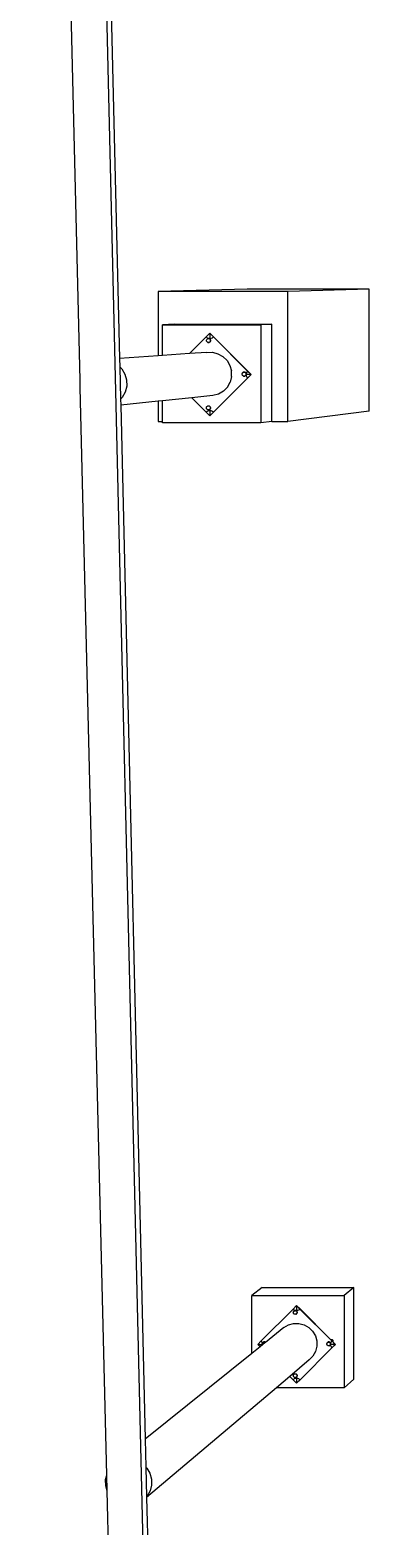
# Model space of a CAD drawing. Header units: inches. Extents: x -1152 to 1243, y -567 to 664.
# Drawn here: x -349.8 to -275.3, y -280.5 to 48.5 of the extents above; entities that cross this region are included whole.
import ezdxf

# ---------------------------------------------------------------- set-up
doc = ezdxf.new("R2010")
doc.units = ezdxf.units.IN
doc.header["$MEASUREMENT"] = 0

msp = doc.modelspace()

# ---------------------------------------------------------------- linework, layer by layer
for p, q in [((-318.2234, -566.54973), (-344.30649, 529.8555)), ((-338.81336, -28.5092), (-349.8408, 424.37246)), ((-335.78724, 214.4493), (-330.13869, -23.78069)), ((-302.1109, -8.49912), (-321.67065, -9.04938)), ((-293.12015, -9.04938), (-321.67065, -9.04938)), ((-321.67065, -9.04938), (-321.67065, -23.17071)), ((-275.29646, -8.49912), (-302.1109, -8.49912)), ((-275.29646, -8.49912), (-293.12015, -9.04938)), ((-293.12015, -37.59988), (-293.12015, -9.04938)), ((-275.29646, -35.31356), (-275.29646, -8.49912)), ((-318.10184, -16.18701), (-320.69723, -16.31908)), ((-320.69723, -16.31908), (-299.10965, -16.31908)), ((-320.69723, -23.10059), (-320.69723, -16.31908)), ((-318.10184, -16.18701), (-296.68897, -16.18701)), ((-296.68897, -16.18701), (-299.10965, -16.31908)), ((-299.10965, -16.31908), (-299.10965, -37.90666)), ((-296.68897, -37.59988), (-296.68897, -16.18701)), ((-314.74778, -22.67204), (-311.0942, -19.01846)), ((-311.0942, -19.01846), (-310.29312, -18.21738)), ((-311.0942, -19.01846), (-310.85957, -19.1985)), ((-311.04449, -19.79767), (-311.02969, -19.68525)), ((-311.02969, -19.68525), (-310.98629, -19.58049)), ((-310.98629, -19.58049), (-310.98057, -19.57303)), ((-310.98057, -19.57303), (-310.91727, -19.49054)), ((-310.97508, -19.55978), (-310.98057, -19.57303)), ((-310.90362, -19.46665), (-310.97508, -19.55978)), ((-310.91727, -19.49054), (-310.82731, -19.42151)), ((-310.8105, -19.3952), (-310.90362, -19.46665)), ((-310.85957, -19.1985), (-310.58634, -19.31168)), ((-310.82731, -19.42151), (-310.72255, -19.37812)), ((-310.70206, -19.35028), (-310.8105, -19.3952)), ((-310.72255, -19.37812), (-310.61013, -19.36331)), ((-310.58569, -19.33496), (-310.70206, -19.35028)), ((-310.57485, -19.36112), (-310.61013, -19.36331)), ((-310.61013, -19.36331), (-310.60084, -19.36454)), ((-310.60084, -19.36454), (-310.57485, -19.36112)), ((-310.60084, -19.36454), (-310.49771, -19.37812)), ((-310.58634, -19.31168), (-310.29312, -19.35028)), ((-310.46932, -19.35028), (-310.58569, -19.33496)), ((-310.57485, -19.36112), (-310.46245, -19.37591)), ((-310.49771, -19.37812), (-310.39295, -19.42151)), ((-310.36087, -19.3952), (-310.46932, -19.35028)), ((-310.46245, -19.37591), (-310.3577, -19.4193)), ((-310.39295, -19.42151), (-310.30299, -19.49054)), ((-310.26775, -19.46665), (-310.36087, -19.3952)), ((-310.3577, -19.4193), (-310.26775, -19.48832)), ((-310.30299, -19.49054), (-310.23397, -19.58049)), ((-310.27604, -18.21638), (-310.29312, -18.21738)), ((-310.29312, -18.21738), (-309.49204, -19.01846)), ((-310.29312, -18.21738), (-310.29312, -19.34421)), ((-310.29312, -19.35028), (-309.9999, -19.31168)), ((-310.27604, -18.21638), (-309.475, -19.01742)), ((-310.1963, -19.55978), (-310.26775, -19.46665)), ((-310.26775, -19.48832), (-310.19873, -19.57827)), ((-310.18546, -19.57061), (-310.25692, -19.47749)), ((-310.23397, -19.58049), (-310.19057, -19.68525)), ((-310.19873, -19.57827), (-310.15534, -19.68302)), ((-310.15138, -19.66822), (-310.1963, -19.55978)), ((-310.19057, -19.68525), (-310.17577, -19.79767)), ((-310.14055, -19.67905), (-310.18546, -19.57061)), ((-310.15534, -19.68302), (-310.14055, -19.79542)), ((-310.13606, -19.78459), (-310.15138, -19.66822)), ((-310.12523, -19.79542), (-310.14055, -19.67905)), ((-309.9999, -19.31168), (-309.72667, -19.1985)), ((-309.72667, -19.1985), (-309.49204, -19.01846)), ((-309.475, -19.01742), (-309.49204, -19.01846)), ((-309.49204, -19.01846), (-302.00877, -26.50173)), ((-309.475, -19.01742), (-301.99215, -26.50027)), ((-314.74778, -22.67204), (-320.69723, -23.10059)), ((-310.97985, -22.40063), (-314.74778, -22.67204)), ((-311.02969, -19.91009), (-311.04449, -19.79767)), ((-310.98629, -20.01485), (-311.02969, -19.91009)), ((-310.91727, -20.10481), (-310.98629, -20.01485)), ((-310.97985, -22.40063), (-309.72486, -22.38503)), ((-310.82731, -20.17384), (-310.91727, -20.10481)), ((-310.72255, -20.21723), (-310.82731, -20.17384)), ((-310.61013, -20.23203), (-310.72255, -20.21723)), ((-310.72088, -20.21745), (-310.69123, -20.22973)), ((-310.69123, -20.22973), (-310.57485, -20.24505)), ((-310.58377, -20.22856), (-310.61013, -20.23203)), ((-310.57485, -20.22973), (-310.61013, -20.23203)), ((-310.49771, -20.21723), (-310.58377, -20.22856)), ((-310.57485, -20.22973), (-310.58377, -20.22856)), ((-310.46245, -20.21493), (-310.57485, -20.22973)), ((-310.57485, -20.22973), (-310.57485, -20.22739)), ((-310.57485, -20.24505), (-310.45848, -20.22973)), ((-310.57485, -20.23279), (-310.57485, -20.22973)), ((-310.57485, -20.24505), (-310.57485, -20.23279)), ((-310.39295, -20.17384), (-310.49771, -20.21723)), ((-310.36087, -20.17398), (-310.46245, -20.21493)), ((-310.45848, -20.22973), (-310.35004, -20.18481)), ((-310.30299, -20.10481), (-310.39295, -20.17384)), ((-310.26775, -20.10253), (-310.36087, -20.17398)), ((-310.35004, -20.18481), (-310.25692, -20.11336)), ((-310.2867, -20.08358), (-310.30299, -20.10481)), ((-310.23397, -20.01485), (-310.2867, -20.08358)), ((-310.2867, -20.08358), (-310.26775, -20.10253)), ((-310.26775, -20.10253), (-310.1963, -20.0094)), ((-310.25692, -20.11336), (-310.18546, -20.02024)), ((-310.19057, -19.91009), (-310.23397, -20.01485)), ((-310.1963, -20.0094), (-310.15713, -19.91484)), ((-310.17577, -19.79767), (-310.19057, -19.91009)), ((-310.18546, -20.02024), (-310.14181, -19.91484)), ((-310.15713, -19.91484), (-310.15534, -19.90783)), ((-310.14055, -19.79542), (-310.15534, -19.90783)), ((-310.15534, -19.90783), (-310.15138, -19.90096)), ((-310.15138, -19.90096), (-310.13606, -19.78459)), ((-310.14181, -19.91484), (-310.14055, -19.9118)), ((-310.14055, -19.9118), (-310.12523, -19.79542)), ((-309.72486, -22.38503), (-308.5086, -22.69478)), ((-308.5086, -22.69478), (-307.41394, -23.30877)), ((-321.67065, -23.17071), (-330.13869, -23.78069)), ((-330.13869, -23.78069), (-330.09642, -25.56331)), ((-330.09642, -25.56331), (-329.63883, -26.00966)), ((-330.09642, -25.56331), (-329.92767, -32.68068)), ((-329.63883, -26.00966), (-328.94947, -27.17012)), ((-320.69723, -23.10059), (-321.67065, -23.17071)), ((-307.41394, -23.30877), (-306.5155, -24.18515)), ((-306.5155, -24.18515), (-305.8745, -25.26421)), ((-305.8745, -25.26421), (-305.53462, -26.4724)), ((-338.83569, -28.59687), (-338.81336, -28.5092)), ((-338.81892, -29.94654), (-338.83569, -28.59687)), ((-338.77452, -30.10435), (-338.81336, -28.5092)), ((-328.94947, -27.17012), (-328.58395, -28.46946)), ((-328.58395, -28.46946), (-328.56718, -29.81913)), ((-302.00877, -28.10389), (-309.48353, -35.57866)), ((-301.99215, -28.10235), (-309.475, -35.5852)), ((-306.44276, -30.03831), (-305.82877, -28.94365)), ((-305.51902, -27.72739), (-305.82877, -28.94365)), ((-305.51902, -27.72739), (-305.53462, -26.4724)), ((-303.20953, -27.18648), (-303.19473, -27.07406)), ((-303.19473, -27.2989), (-303.20953, -27.18648)), ((-303.19473, -27.07406), (-303.15133, -26.9693)), ((-303.15133, -27.40366), (-303.19473, -27.2989)), ((-303.15133, -26.9693), (-303.08231, -26.87934)), ((-303.08231, -27.49362), (-303.15133, -27.40366)), ((-303.08231, -26.87934), (-303.0611, -26.86307)), ((-302.99235, -27.56264), (-303.08231, -27.49362)), ((-302.97643, -26.78317), (-303.06955, -26.85462)), ((-303.06955, -26.85462), (-303.0611, -26.86307)), ((-303.0611, -26.86307), (-302.99235, -26.81031)), ((-302.99235, -26.81031), (-302.88759, -26.76692)), ((-302.88759, -27.60604), (-302.99235, -27.56264)), ((-302.86799, -26.73825), (-302.97643, -26.78317)), ((-302.88759, -26.76692), (-302.77517, -26.75212)), ((-302.77517, -27.62084), (-302.88759, -27.60604)), ((-302.88425, -27.60648), (-302.85716, -27.6177)), ((-302.75162, -26.72293), (-302.86799, -26.73825)), ((-302.85716, -27.6177), (-302.74078, -27.63302)), ((-302.74078, -26.74908), (-302.77517, -26.75212)), ((-302.77517, -26.75212), (-302.76951, -26.75287)), ((-302.76852, -27.61996), (-302.77517, -27.62084)), ((-302.76951, -26.75287), (-302.74078, -26.74908)), ((-302.76951, -26.75287), (-302.66275, -26.76692)), ((-302.76852, -27.61996), (-302.76732, -27.62012)), ((-302.74606, -27.61701), (-302.76732, -27.62012)), ((-302.74078, -27.6177), (-302.76732, -27.62012)), ((-302.76732, -27.62012), (-302.75162, -27.62219)), ((-302.63524, -26.73825), (-302.75162, -26.72293)), ((-302.75162, -27.62219), (-302.74078, -27.62076)), ((-302.66275, -27.60604), (-302.74606, -27.61701)), ((-302.74078, -27.6177), (-302.74606, -27.61701)), ((-302.74078, -26.74908), (-302.62838, -26.76388)), ((-302.62838, -27.6029), (-302.74078, -27.6177)), ((-302.74078, -27.62076), (-302.63524, -27.60687)), ((-302.74078, -27.6177), (-302.74078, -27.61631)), ((-302.74078, -27.62076), (-302.74078, -27.6177)), ((-302.74078, -27.63302), (-302.62441, -27.6177)), ((-302.74078, -27.63302), (-302.74078, -27.62076)), ((-302.66275, -26.76692), (-302.55799, -26.81031)), ((-302.55799, -27.56264), (-302.66275, -27.60604)), ((-302.5268, -26.78317), (-302.63524, -26.73825)), ((-302.63524, -27.60687), (-302.62838, -27.6029)), ((-302.62838, -26.76388), (-302.52363, -26.80727)), ((-302.5268, -27.56195), (-302.62838, -27.6029)), ((-302.62441, -27.6177), (-302.51597, -27.57278)), ((-302.55799, -26.81031), (-302.46803, -26.87934)), ((-302.46803, -27.49362), (-302.55799, -27.56264)), ((-302.43368, -26.85462), (-302.5268, -26.78317)), ((-302.5268, -27.56195), (-302.43368, -27.49049)), ((-302.52363, -26.80727), (-302.43368, -26.87629)), ((-302.51597, -27.57278), (-302.42285, -27.50133)), ((-302.46803, -26.87934), (-302.399, -26.9693)), ((-302.399, -27.40366), (-302.46803, -27.49362)), ((-302.36223, -26.94774), (-302.43368, -26.85462)), ((-302.43368, -26.87629), (-302.36466, -26.96624)), ((-302.36223, -27.39737), (-302.43368, -27.49049)), ((-302.35139, -26.95858), (-302.42285, -26.86546)), ((-302.42285, -27.50133), (-302.35139, -27.40821)), ((-302.399, -26.9693), (-302.35561, -27.07406)), ((-302.35561, -27.2989), (-302.399, -27.40366)), ((-302.36466, -26.96624), (-302.32127, -27.07098)), ((-302.31731, -27.05619), (-302.36223, -26.94774)), ((-302.33642, -27.33447), (-302.36223, -27.39737)), ((-302.35561, -27.07406), (-302.34081, -27.18648)), ((-302.34081, -27.18648), (-302.35561, -27.2989)), ((-302.30648, -27.06702), (-302.35139, -26.95858)), ((-302.35139, -27.40821), (-302.30774, -27.30281)), ((-302.31567, -27.11354), (-302.33989, -27.29748)), ((-302.32306, -27.30281), (-302.33642, -27.33447)), ((-302.33642, -27.33447), (-302.30199, -27.59603)), ((-302.32127, -27.2958), (-302.32306, -27.30281)), ((-302.30774, -27.30281), (-302.32306, -27.30281)), ((-302.32127, -27.07098), (-302.31567, -27.11354)), ((-302.30648, -27.18339), (-302.32127, -27.2958)), ((-302.32127, -27.2958), (-302.31731, -27.28893)), ((-302.31271, -27.09108), (-302.31731, -27.05619)), ((-302.31731, -27.28893), (-302.30199, -27.17256)), ((-302.31271, -27.09108), (-302.31567, -27.11354)), ((-302.31567, -27.11354), (-302.30648, -27.18339)), ((-302.30199, -27.0096), (-302.31271, -27.09108)), ((-302.30199, -27.17256), (-302.31271, -27.09108)), ((-302.30774, -27.30281), (-302.30648, -27.29976)), ((-301.20769, -27.30281), (-302.30774, -27.30281)), ((-302.29115, -27.18339), (-302.30648, -27.06702)), ((-302.30648, -27.29976), (-302.29115, -27.18339)), ((-302.18881, -26.73636), (-302.30199, -27.0096)), ((-302.30199, -27.59603), (-302.18881, -27.86926)), ((-302.00877, -26.50173), (-302.18881, -26.73636)), ((-302.18881, -27.86926), (-302.00877, -28.10389)), ((-301.99215, -26.50027), (-302.00877, -26.50173)), ((-302.00877, -26.50173), (-301.20769, -27.30281)), ((-301.99869, -28.09382), (-302.00877, -28.10389)), ((-301.99215, -28.10235), (-302.00877, -28.10389)), ((-301.20769, -27.30281), (-301.99869, -28.09382)), ((-301.99869, -28.09382), (-301.99215, -28.10235)), ((-301.99215, -26.50027), (-301.19111, -27.30131)), ((-301.19111, -27.30131), (-301.99215, -28.10235)), ((-301.19111, -27.30131), (-301.20769, -27.30281)), ((-338.77452, -30.10435), (-338.81892, -29.94654)), ((-332.95106, -269.26599), (-338.77452, -30.10435)), ((-329.5606, -32.30438), (-329.92767, -32.68068)), ((-329.92767, -32.68068), (-329.89616, -34.00933)), ((-328.90029, -31.12715), (-329.5606, -32.30438)), ((-328.56718, -29.81913), (-328.90029, -31.12715)), ((-314.28174, -32.39962), (-320.69723, -33.061)), ((-309.60639, -31.91764), (-314.28174, -32.39962)), ((-311.0942, -35.58716), (-314.28174, -32.39962)), ((-308.3982, -31.57775), (-309.60639, -31.91764)), ((-307.31914, -30.93675), (-308.3982, -31.57775)), ((-306.44276, -30.03831), (-307.31914, -30.93675)), ((-321.67065, -33.16135), (-329.89616, -34.00933)), ((-329.89616, -34.00933), (-324.50449, -261.40537)), ((-320.69723, -33.061), (-321.67065, -33.16135)), ((-321.67065, -33.16135), (-321.67065, -37.59988)), ((-320.69723, -37.59988), (-320.69723, -33.061)), ((-310.85957, -35.40712), (-311.0942, -35.58716)), ((-310.29312, -36.38824), (-311.0942, -35.58716)), ((-311.05532, -34.61356), (-311.04052, -34.50114)), ((-311.04052, -34.72598), (-311.05532, -34.61356)), ((-311.04052, -34.50114), (-310.99713, -34.39638)), ((-310.99713, -34.83074), (-311.04052, -34.72598)), ((-310.99713, -34.39638), (-310.9281, -34.30642)), ((-310.9281, -34.92069), (-310.99713, -34.83074)), ((-310.9281, -34.30642), (-310.83814, -34.23739)), ((-310.83814, -34.98972), (-310.9281, -34.92069)), ((-310.58634, -35.29394), (-310.85957, -35.40712)), ((-310.83814, -34.23739), (-310.73338, -34.194)), ((-310.73338, -35.03311), (-310.83814, -34.98972)), ((-310.73338, -34.194), (-310.62096, -34.1792)), ((-310.72576, -35.03412), (-310.73338, -35.03311)), ((-310.72576, -35.03412), (-310.70206, -35.04393)), ((-310.62096, -35.04792), (-310.72576, -35.03412)), ((-310.70206, -35.04393), (-310.58569, -35.05926)), ((-310.62096, -34.1792), (-310.61807, -34.17958)), ((-310.58821, -35.0436), (-310.62096, -35.04792)), ((-310.61807, -34.17958), (-310.58569, -34.17532)), ((-310.61807, -34.17958), (-310.50854, -34.194)), ((-310.58569, -35.04393), (-310.58821, -35.0436)), ((-310.29312, -35.25534), (-310.58634, -35.29394)), ((-310.58569, -34.17532), (-310.47328, -34.19012)), ((-310.50854, -35.03311), (-310.58569, -35.04393)), ((-310.58569, -35.05926), (-310.46932, -35.04393)), ((-310.58569, -35.05926), (-310.58569, -35.04393)), ((-310.50854, -34.194), (-310.40379, -34.23739)), ((-310.40379, -34.98972), (-310.50854, -35.03311)), ((-310.47328, -35.02914), (-310.50854, -35.03311)), ((-310.47328, -34.19012), (-310.36853, -34.2335)), ((-310.36853, -34.98575), (-310.47328, -35.02914)), ((-310.46932, -35.04393), (-310.36087, -34.99902)), ((-310.40379, -34.23739), (-310.31383, -34.30642)), ((-310.31383, -34.92069), (-310.40379, -34.98972)), ((-310.36853, -34.2335), (-310.27859, -34.30252)), ((-310.27859, -34.91673), (-310.36853, -34.98575)), ((-310.36087, -34.99902), (-310.26775, -34.92756)), ((-310.31383, -34.30642), (-310.2448, -34.39638)), ((-310.2448, -34.83074), (-310.31383, -34.92069)), ((-309.9999, -35.29394), (-310.29312, -35.25534)), ((-309.49204, -35.58716), (-310.28358, -36.3787)), ((-310.27859, -34.30252), (-310.20957, -34.39247)), ((-310.20957, -34.82678), (-310.27859, -34.91673)), ((-309.475, -35.5852), (-310.27604, -36.38624)), ((-310.1963, -34.38481), (-310.26775, -34.29169)), ((-310.26775, -34.92756), (-310.1963, -34.83444)), ((-310.26775, -34.92756), (-310.26775, -36.38824)), ((-310.2448, -34.39638), (-310.20141, -34.50114)), ((-310.20141, -34.72598), (-310.2448, -34.83074)), ((-310.20957, -34.39247), (-310.16618, -34.49722)), ((-310.16618, -34.72203), (-310.20957, -34.82678)), ((-310.20141, -34.50114), (-310.18661, -34.61356)), ((-310.18661, -34.61356), (-310.20141, -34.72598)), ((-310.15138, -34.49325), (-310.1963, -34.38481)), ((-310.1963, -34.83444), (-310.15138, -34.726)), ((-310.16618, -34.49722), (-310.15138, -34.60963)), ((-310.15138, -34.60963), (-310.16618, -34.72203)), ((-310.13606, -34.60963), (-310.15138, -34.49325)), ((-310.15138, -34.726), (-310.13606, -34.60963)), ((-309.72667, -35.40712), (-309.9999, -35.29394)), ((-309.49204, -35.58716), (-309.72667, -35.40712)), ((-309.48353, -35.57866), (-309.49204, -35.58716)), ((-309.475, -35.5852), (-309.49204, -35.58716)), ((-309.475, -35.5852), (-309.48353, -35.57866)), ((-275.29646, -35.31356), (-293.12015, -37.59988)), ((-321.67065, -37.59988), (-320.69723, -37.59988)), ((-320.69723, -37.90666), (-320.69723, -37.59988)), ((-299.10965, -37.90666), (-320.69723, -37.90666)), ((-310.28358, -36.3787), (-310.29312, -36.38824)), ((-310.27604, -36.38624), (-310.29312, -36.38824)), ((-310.27604, -36.38624), (-310.28358, -36.3787)), ((-296.68897, -37.59988), (-299.10965, -37.90666)), ((-296.68897, -37.59988), (-293.12015, -37.59988)), ((-298.75909, -228.04232), (-301.04731, -229.78891)), ((-301.04731, -229.78891), (-280.78245, -229.78891)), ((-301.04731, -242.50938), (-301.04731, -229.78891)), ((-298.75909, -228.04232), (-278.64827, -228.04232)), ((-278.64827, -228.04232), (-280.78245, -229.78891)), ((-280.78245, -229.78891), (-280.78245, -250.05376)), ((-278.64827, -248.15314), (-278.64827, -228.04232)), ((-299.0171, -239.78745), (-291.9933, -232.76365)), ((-291.9933, -232.76365), (-291.2414, -232.01175)), ((-291.9933, -232.76365), (-291.77307, -232.93263)), ((-291.9446, -233.5178), (-291.93071, -233.41228)), ((-291.93071, -233.62331), (-291.9446, -233.5178)), ((-291.93071, -233.41228), (-291.92784, -233.40536)), ((-291.92784, -233.40536), (-291.88998, -233.31395)), ((-291.92365, -233.37351), (-291.92784, -233.40536)), ((-291.88149, -233.27172), (-291.92365, -233.37351)), ((-291.88998, -233.31395), (-291.82519, -233.22952)), ((-291.81442, -233.18432), (-291.88149, -233.27172)), ((-291.87132, -233.28189), (-291.87829, -233.29871)), ((-291.80425, -233.19449), (-291.87132, -233.28189)), ((-291.79593, -233.20707), (-291.82519, -233.22952)), ((-291.72702, -233.11725), (-291.81442, -233.18432)), ((-291.79593, -233.20707), (-291.79408, -233.20466)), ((-291.79408, -233.20466), (-291.74076, -233.16473)), ((-291.77307, -232.93263), (-291.51661, -233.03886)), ((-291.74076, -233.16473), (-291.64243, -233.124)), ((-291.74076, -233.16473), (-291.70966, -233.13988)), ((-291.62523, -233.07509), (-291.72702, -233.11725)), ((-291.70966, -233.13988), (-291.61134, -233.09915)), ((-291.64243, -233.124), (-291.53691, -233.11011)), ((-291.516, -233.06071), (-291.62523, -233.07509)), ((-291.61134, -233.09915), (-291.50584, -233.08526)), ((-291.53691, -233.11011), (-291.4314, -233.124)), ((-291.51661, -233.03886), (-291.2414, -233.07509)), ((-291.40678, -233.07509), (-291.516, -233.06071)), ((-291.50584, -233.08526), (-291.40033, -233.09915)), ((-291.4314, -233.124), (-291.33307, -233.16473)), ((-291.30499, -233.11725), (-291.40678, -233.07509)), ((-291.40033, -233.09915), (-291.30202, -233.13988)), ((-291.33307, -233.16473), (-291.24864, -233.22952)), ((-291.21759, -233.18432), (-291.30499, -233.11725)), ((-291.30202, -233.13988), (-291.21759, -233.20466)), ((-291.24864, -233.22952), (-291.18385, -233.31395)), ((-291.22635, -231.99977), (-291.2414, -232.01175)), ((-291.2414, -232.01175), (-290.4895, -232.76365)), ((-291.2414, -232.01175), (-291.2414, -233.06939)), ((-291.2414, -233.07509), (-290.96619, -233.03886)), ((-291.22635, -231.99977), (-290.4745, -232.75162)), ((-291.15052, -233.27172), (-291.21759, -233.18432)), ((-291.21759, -233.20466), (-291.15281, -233.28908)), ((-291.14035, -233.28189), (-291.20742, -233.19449)), ((-291.18385, -233.31395), (-291.14312, -233.41228)), ((-291.15281, -233.28908), (-291.11208, -233.3874)), ((-291.10836, -233.37351), (-291.15052, -233.27172)), ((-291.14312, -233.41228), (-291.12923, -233.5178)), ((-291.12923, -233.5178), (-291.14312, -233.62331)), ((-291.09819, -233.38368), (-291.14035, -233.28189)), ((-291.11208, -233.3874), (-291.09819, -233.4929)), ((-291.09819, -233.4929), (-291.11208, -233.59841)), ((-291.09398, -233.48274), (-291.10836, -233.37351)), ((-291.10836, -233.59196), (-291.09398, -233.48274)), ((-291.08381, -233.4929), (-291.09819, -233.38368)), ((-291.09819, -233.60213), (-291.08381, -233.4929)), ((-290.96619, -233.03886), (-290.70973, -232.93263)), ((-290.70973, -232.93263), (-290.4895, -232.76365)), ((-290.4745, -232.75162), (-290.4895, -232.76365)), ((-290.4895, -232.76365), (-283.4657, -239.78745)), ((-290.4745, -232.75162), (-283.70409, -239.52203)), ((-294.03278, -236.85881), (-298.05821, -240.1015)), ((-294.03278, -236.85881), (-293.01998, -236.25716)), ((-293.01998, -236.25716), (-291.88597, -235.93815)), ((-291.88998, -233.72164), (-291.93071, -233.62331)), ((-291.82519, -233.80607), (-291.88998, -233.72164)), ((-291.88597, -235.93815), (-290.70803, -235.92351)), ((-291.74076, -233.87086), (-291.82519, -233.80607)), ((-291.64243, -233.91159), (-291.74076, -233.87086)), ((-291.53691, -233.92548), (-291.64243, -233.91159)), ((-291.4314, -233.91159), (-291.53691, -233.92548)), ((-291.33307, -233.87086), (-291.4314, -233.91159)), ((-291.40852, -233.90211), (-291.39661, -233.90055)), ((-291.39661, -233.90055), (-291.29483, -233.85839)), ((-291.24864, -233.80607), (-291.33307, -233.87086)), ((-291.29483, -233.85839), (-291.20742, -233.79132)), ((-291.24658, -233.8034), (-291.24864, -233.80607)), ((-291.22434, -233.7744), (-291.24658, -233.8034)), ((-291.24658, -233.8034), (-291.21759, -233.78115)), ((-291.18385, -233.72164), (-291.22434, -233.7744)), ((-291.22434, -233.7744), (-291.21759, -233.78115)), ((-291.21759, -233.78115), (-291.15052, -233.69375)), ((-291.20742, -233.79132), (-291.14035, -233.70391)), ((-291.14312, -233.62331), (-291.18385, -233.72164)), ((-291.15052, -233.69375), (-291.11376, -233.60499)), ((-291.14035, -233.70391), (-291.09938, -233.60499)), ((-291.11376, -233.60499), (-291.11208, -233.59841)), ((-291.11208, -233.59841), (-291.10836, -233.59196)), ((-291.09938, -233.60499), (-291.09819, -233.60213)), ((-290.70803, -235.92351), (-289.56645, -236.21424)), ((-289.56645, -236.21424), (-288.539, -236.79053)), ((-288.539, -236.79053), (-287.69572, -237.61311)), ((-299.76899, -240.53935), (-299.0171, -239.78745)), ((-298.84811, -240.00767), (-299.0171, -239.78745)), ((-298.74345, -240.26036), (-298.84811, -240.00767)), ((-298.733, -240.23515), (-298.66822, -240.15072)), ((-298.10582, -240.13986), (-298.73194, -240.64423)), ((-298.64655, -240.11495), (-298.71361, -240.20236)), ((-298.66822, -240.15072), (-298.63867, -240.12805)), ((-298.63867, -240.12805), (-298.63638, -240.12512)), ((-298.63638, -240.12512), (-298.58378, -240.08593)), ((-298.63266, -240.11867), (-298.63638, -240.12512)), ((-298.54525, -240.05161), (-298.63266, -240.11867)), ((-298.58378, -240.08593), (-298.48546, -240.0452)), ((-298.58378, -240.08593), (-298.55195, -240.06034)), ((-298.55195, -240.06034), (-298.45364, -240.01962)), ((-298.44347, -240.00945), (-298.54525, -240.05161)), ((-298.48546, -240.0452), (-298.37994, -240.03131)), ((-298.45364, -240.01962), (-298.34813, -240.00573)), ((-298.33424, -239.99507), (-298.44347, -240.00945)), ((-298.37994, -240.03131), (-298.27442, -240.0452)), ((-298.34813, -240.00573), (-298.24263, -240.01962)), ((-298.22501, -240.00945), (-298.33424, -239.99507)), ((-298.27442, -240.0452), (-298.1761, -240.08593)), ((-298.24263, -240.01962), (-298.14431, -240.06034)), ((-298.12323, -240.05161), (-298.22501, -240.00945)), ((-298.1761, -240.08593), (-298.10582, -240.13986)), ((-298.14431, -240.06034), (-298.07404, -240.11426)), ((-298.05821, -240.1015), (-298.12323, -240.05161)), ((-298.07404, -240.11426), (-298.10582, -240.13986)), ((-298.05821, -240.1015), (-298.07404, -240.11426)), ((-287.69572, -237.61311), (-287.09408, -238.62591)), ((-287.09408, -238.62591), (-286.77506, -239.75992)), ((-286.77506, -239.75992), (-286.76042, -240.93785)), ((-284.45118, -240.12884), (-284.51825, -240.21625)), ((-284.44102, -240.13901), (-284.47134, -240.16461)), ((-284.47134, -240.16461), (-284.44537, -240.14468)), ((-284.37395, -240.05161), (-284.46135, -240.11867)), ((-284.46135, -240.11867), (-284.44102, -240.13901)), ((-284.44537, -240.14468), (-284.44102, -240.13901)), ((-284.44537, -240.14468), (-284.4397, -240.14033)), ((-284.44102, -240.13901), (-284.35659, -240.07423)), ((-284.44102, -240.13901), (-284.4397, -240.14033)), ((-284.4397, -240.14033), (-284.38691, -240.09982)), ((-284.38691, -240.09982), (-284.28858, -240.05909)), ((-284.27217, -240.00945), (-284.37395, -240.05161)), ((-284.35659, -240.07423), (-284.25828, -240.03351)), ((-284.28858, -240.05909), (-284.18306, -240.0452)), ((-284.16294, -239.99507), (-284.27217, -240.00945)), ((-284.25828, -240.03351), (-284.15277, -240.01962)), ((-284.18306, -240.0452), (-284.07755, -240.05909)), ((-284.05371, -240.00945), (-284.16294, -239.99507)), ((-284.15277, -240.01962), (-284.04726, -240.03351)), ((-284.07755, -240.05909), (-283.97922, -240.09982)), ((-283.95193, -240.05161), (-284.05371, -240.00945)), ((-284.04726, -240.03351), (-283.94895, -240.07423)), ((-283.97922, -240.09982), (-283.89479, -240.16461)), ((-283.86452, -240.11867), (-283.95193, -240.05161)), ((-283.94895, -240.07423), (-283.86452, -240.13901)), ((-283.79746, -240.20608), (-283.86452, -240.11867)), ((-283.86452, -240.13901), (-283.79974, -240.22344)), ((-283.78729, -240.21625), (-283.85436, -240.12884)), ((-283.63469, -240.00767), (-283.74092, -240.26413)), ((-283.68598, -239.51453), (-283.70409, -239.52203)), ((-283.70409, -239.52203), (-283.45106, -239.77506)), ((-283.57698, -239.50018), (-283.68598, -239.51453)), ((-283.4657, -239.78745), (-283.63469, -240.00767)), ((-283.46797, -239.51453), (-283.57698, -239.50018)), ((-283.3664, -239.55661), (-283.46797, -239.51453)), ((-283.45106, -239.77506), (-283.4657, -239.78745)), ((-283.4657, -239.78745), (-282.71381, -240.53935)), ((-283.45106, -239.77506), (-283.17768, -240.04844)), ((-283.27918, -239.62353), (-283.3664, -239.55661)), ((-283.21225, -239.71076), (-283.27918, -239.62353)), ((-283.17017, -239.81233), (-283.21225, -239.71076)), ((-283.17768, -240.04844), (-283.17017, -240.03034)), ((-283.17768, -240.04844), (-282.6992, -240.52692)), ((-283.15582, -239.92133), (-283.17017, -239.81233)), ((-283.17017, -240.03034), (-283.15582, -239.92133)), ((-301.04731, -242.50938), (-324.50449, -261.40537)), ((-299.24822, -241.06012), (-301.04731, -242.50938)), ((-299.24822, -241.06012), (-299.76899, -240.53935)), ((-299.76899, -240.53935), (-298.77441, -240.53935)), ((-298.73194, -240.64423), (-299.24822, -241.06012)), ((-298.78762, -240.439), (-298.77373, -240.33348)), ((-298.77373, -240.54451), (-298.78762, -240.439)), ((-298.77373, -240.33348), (-298.74345, -240.26036)), ((-298.733, -240.64284), (-298.77373, -240.54451)), ((-298.74345, -240.26036), (-298.733, -240.23515)), ((-298.73194, -240.64423), (-298.733, -240.64284)), ((-298.71361, -240.20236), (-298.72039, -240.21872)), ((-283.4657, -241.29124), (-290.47573, -248.30127)), ((-283.45106, -241.27878), (-290.4745, -248.30221)), ((-287.62745, -243.10688), (-288.45002, -243.95016)), ((-287.05116, -242.07944), (-287.62745, -243.10688)), ((-286.76042, -240.93785), (-287.05116, -242.07944)), ((-284.59075, -240.45289), (-284.57686, -240.34737)), ((-284.57686, -240.55841), (-284.59075, -240.45289)), ((-284.57686, -240.34737), (-284.53613, -240.24905)), ((-284.53613, -240.65673), (-284.57686, -240.55841)), ((-284.53613, -240.24905), (-284.47134, -240.16461)), ((-284.47134, -240.74117), (-284.53613, -240.65673)), ((-284.51825, -240.21625), (-284.5268, -240.23689)), ((-284.38691, -240.80595), (-284.47134, -240.74117)), ((-284.28858, -240.84668), (-284.38691, -240.80595)), ((-284.18306, -240.86057), (-284.28858, -240.84668)), ((-284.07755, -240.84668), (-284.18306, -240.86057)), ((-283.97922, -240.80595), (-284.07755, -240.84668)), ((-284.05169, -240.83597), (-284.04354, -240.8349)), ((-284.04354, -240.8349), (-283.94176, -240.79274)), ((-283.89479, -240.74117), (-283.97922, -240.80595)), ((-283.94176, -240.79274), (-283.85436, -240.72567)), ((-283.89479, -240.16461), (-283.83, -240.24905)), ((-283.86452, -240.7155), (-283.89479, -240.74117)), ((-283.89023, -240.73523), (-283.89479, -240.74117)), ((-283.83, -240.65673), (-283.89023, -240.73523)), ((-283.89023, -240.73523), (-283.86452, -240.7155)), ((-283.79746, -240.6281), (-283.86452, -240.7155)), ((-283.85436, -240.72567), (-283.78729, -240.63827)), ((-283.83, -240.24905), (-283.78927, -240.34737)), ((-283.78927, -240.55841), (-283.83, -240.65673)), ((-283.79974, -240.22344), (-283.75902, -240.32175)), ((-283.7553, -240.30786), (-283.79746, -240.20608)), ((-283.77318, -240.56949), (-283.79746, -240.6281)), ((-283.78927, -240.34737), (-283.77538, -240.45289)), ((-283.77538, -240.45289), (-283.78927, -240.55841)), ((-283.74513, -240.31803), (-283.78729, -240.21625)), ((-283.78729, -240.63827), (-283.74631, -240.53935)), ((-283.75376, -240.36169), (-283.77715, -240.53935)), ((-283.77715, -240.53935), (-283.77318, -240.56949)), ((-283.76069, -240.53935), (-283.77318, -240.56949)), ((-283.77318, -240.56949), (-283.74092, -240.81456)), ((-283.76069, -240.53935), (-283.77145, -240.53935)), ((-283.75902, -240.53276), (-283.76069, -240.53935)), ((-283.74631, -240.53935), (-283.76069, -240.53935)), ((-283.75902, -240.32175), (-283.75376, -240.36169)), ((-283.74513, -240.42726), (-283.75902, -240.53276)), ((-283.75902, -240.53276), (-283.7553, -240.52632)), ((-283.75098, -240.34061), (-283.7553, -240.30786)), ((-283.7553, -240.52632), (-283.74092, -240.41709)), ((-283.75098, -240.34061), (-283.75376, -240.36169)), ((-283.75376, -240.36169), (-283.74513, -240.42726)), ((-283.74092, -240.26413), (-283.75098, -240.34061)), ((-283.74092, -240.41709), (-283.75098, -240.34061)), ((-283.74631, -240.53935), (-283.74513, -240.53648)), ((-282.71381, -240.53935), (-283.74631, -240.53935)), ((-283.73075, -240.42726), (-283.74513, -240.31803)), ((-283.74513, -240.53648), (-283.73075, -240.42726)), ((-283.74092, -240.81456), (-283.63469, -241.07102)), ((-283.63469, -241.07102), (-283.4657, -241.29124)), ((-283.452, -241.27754), (-283.4657, -241.29124)), ((-283.45106, -241.27878), (-283.4657, -241.29124)), ((-282.71381, -240.53935), (-283.452, -241.27754)), ((-283.452, -241.27754), (-283.45106, -241.27878)), ((-282.6992, -240.52692), (-283.45106, -241.27878)), ((-282.6992, -240.52692), (-282.71381, -240.53935)), ((-288.45002, -243.95016), (-292.73459, -247.57375)), ((-292.73459, -247.57375), (-295.667, -250.05376)), ((-291.9933, -248.31504), (-292.73459, -247.57375)), ((-291.77307, -248.14606), (-291.9933, -248.31504)), ((-291.2414, -249.06694), (-291.9933, -248.31504)), ((-291.95477, -247.4239), (-291.94088, -247.31839)), ((-291.94088, -247.52942), (-291.95477, -247.4239)), ((-291.94088, -247.31839), (-291.90015, -247.22006)), ((-291.90015, -247.62775), (-291.94088, -247.52942)), ((-291.90015, -247.22006), (-291.88979, -247.20656)), ((-291.83536, -247.71218), (-291.90015, -247.62775)), ((-291.88979, -247.20656), (-291.83536, -247.13563)), ((-291.88149, -247.18652), (-291.88979, -247.20656)), ((-291.81442, -247.09911), (-291.88149, -247.18652)), ((-291.80425, -247.10928), (-291.83536, -247.13563)), ((-291.83536, -247.13563), (-291.80887, -247.1153)), ((-291.75092, -247.77697), (-291.83536, -247.71218)), ((-291.80887, -247.1153), (-291.75092, -247.07084)), ((-291.80887, -247.1153), (-291.80425, -247.10928)), ((-291.80425, -247.10928), (-291.71983, -247.0445)), ((-291.51661, -248.03983), (-291.77307, -248.14606)), ((-291.75092, -247.07084), (-291.6526, -247.03011)), ((-291.6526, -247.8177), (-291.75092, -247.77697)), ((-291.71983, -247.0445), (-291.62151, -247.00378)), ((-291.6526, -247.03011), (-291.54708, -247.01622)), ((-291.54708, -247.83159), (-291.6526, -247.8177)), ((-291.62151, -247.00378), (-291.516, -246.98989)), ((-291.54708, -247.01622), (-291.44157, -247.03011)), ((-291.44157, -247.8177), (-291.54708, -247.83159)), ((-291.2414, -248.0036), (-291.51661, -248.03983)), ((-291.516, -246.98989), (-291.4105, -247.00378)), ((-291.44157, -247.03011), (-291.34324, -247.07084)), ((-291.41344, -247.80605), (-291.44157, -247.8177)), ((-291.34324, -247.77697), (-291.41344, -247.80605)), ((-291.41344, -247.80605), (-291.40678, -247.80517)), ((-291.4105, -247.00378), (-291.31218, -247.0445)), ((-291.40678, -247.80517), (-291.30499, -247.76301)), ((-291.34324, -247.07084), (-291.2588, -247.13563)), ((-291.2588, -247.71218), (-291.34324, -247.77697)), ((-291.31218, -247.0445), (-291.22776, -247.10928)), ((-291.30499, -247.76301), (-291.21759, -247.69594)), ((-291.2588, -247.13563), (-291.19402, -247.22006)), ((-291.22776, -247.68577), (-291.2588, -247.71218)), ((-291.25399, -247.7059), (-291.2588, -247.71218)), ((-291.19402, -247.62775), (-291.25399, -247.7059)), ((-291.22776, -247.68577), (-291.25399, -247.7059)), ((-290.96619, -248.03983), (-291.2414, -248.0036)), ((-291.22744, -249.05298), (-291.2414, -249.06694)), ((-291.22635, -249.05407), (-291.2414, -249.06694)), ((-291.22776, -247.10928), (-291.16298, -247.19371)), ((-291.16298, -247.60135), (-291.22776, -247.68577)), ((-290.4895, -248.31504), (-291.22744, -249.05298)), ((-291.22635, -249.05407), (-291.22744, -249.05298)), ((-290.4745, -248.30221), (-291.22635, -249.05407)), ((-291.15052, -247.18652), (-291.21759, -247.09911)), ((-291.21759, -247.69594), (-291.15052, -247.60854)), ((-291.21759, -247.69594), (-291.21759, -249.06694)), ((-291.19402, -247.22006), (-291.15329, -247.31839)), ((-291.15329, -247.52942), (-291.19402, -247.62775)), ((-291.16298, -247.19371), (-291.12225, -247.29202)), ((-291.12225, -247.50303), (-291.16298, -247.60135)), ((-291.15329, -247.31839), (-291.1394, -247.4239)), ((-291.1394, -247.4239), (-291.15329, -247.52942)), ((-291.10836, -247.2883), (-291.15052, -247.18652)), ((-291.15052, -247.60854), (-291.10836, -247.50676)), ((-291.12225, -247.29202), (-291.10836, -247.39753)), ((-291.10836, -247.39753), (-291.12225, -247.50303)), ((-291.09398, -247.39753), (-291.10836, -247.2883)), ((-291.10836, -247.50676), (-291.09398, -247.39753)), ((-290.70973, -248.14606), (-290.96619, -248.03983)), ((-290.4895, -248.31504), (-290.70973, -248.14606)), ((-290.47573, -248.30127), (-290.4895, -248.31504)), ((-290.4745, -248.30221), (-290.4895, -248.31504)), ((-290.4745, -248.30221), (-290.47573, -248.30127)), ((-278.64827, -248.15314), (-280.78245, -250.05376)), ((-295.667, -250.05376), (-324.20145, -274.18614)), ((-280.78245, -250.05376), (-295.667, -250.05376)), ((-324.50449, -261.40537), (-324.35895, -267.54378)), ((-333.20869, -270.27763), (-332.95106, -269.26599)), ((-332.86586, -272.76493), (-332.95106, -269.26599)), ((-324.35895, -267.54378), (-324.16457, -267.73338)), ((-324.35895, -267.54378), (-324.20483, -274.04371)), ((-324.16457, -267.73338), (-323.48666, -268.87457)), ((-323.48666, -268.87457), (-323.1272, -270.15233)), ((-333.1922, -271.60488), (-333.20869, -270.27763)), ((-332.86586, -272.76493), (-333.1922, -271.60488)), ((-327.96805, -473.91114), (-332.86586, -272.76493)), ((-323.43829, -272.76588), (-324.08763, -273.92356)), ((-323.11071, -271.47958), (-323.43829, -272.76588)), ((-323.1272, -270.15233), (-323.11071, -271.47958)), ((-324.08763, -273.92356), (-324.20483, -274.04371)), ((-324.20483, -274.04371), (-324.20145, -274.18614)), ((-324.20145, -274.18614), (-319.80502, -459.60738))]:
    msp.add_line(p, q)

doc.saveas('drawing.dxf')
